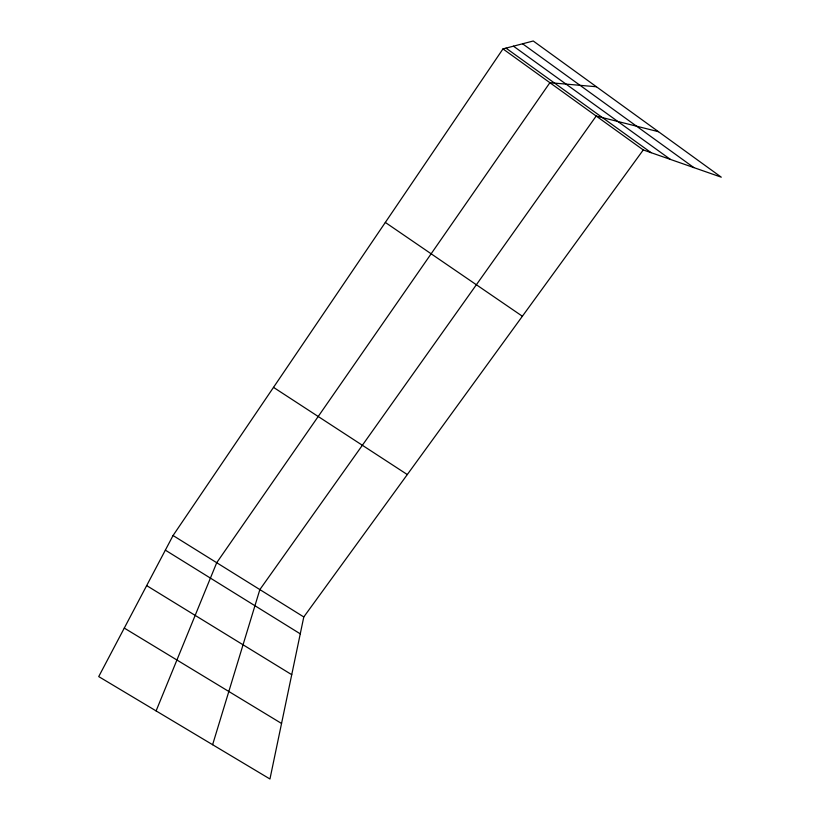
<?xml version="1.0" encoding="UTF-8"?>
<svg xmlns="http://www.w3.org/2000/svg" width="820" height="820" viewBox="0 0 820 820"><rect width="100%" height="100%" fill="white"/><g stroke="black" fill="none" stroke-linecap="round" stroke-linejoin="round"><path stroke-width="1.23" d="M643.269 149.937L303.789 616.958L269.954 779L98.718 676.592L173.061 535.521L502.978 48.913L533.256 41L721.282 177.181L643.269 149.937L502.978 48.913M212.616 744.703L259.858 589.59L596.191 116.04L658.48 131.702M156.097 710.909L216.716 562.715L549.892 82.697L596.427 86.756M124.281 628.079L281.557 723.466M146.667 585.603L291.736 674.686M165.353 550.148L300.263 633.839M173.061 535.521L303.789 616.958M273.501 387.368L407.304 474.554M385.328 222.435L522.381 316.243M513.463 46.176L670.401 159.408M506.012 48.124L651.131 152.684M522.576 43.788L693.894 167.618"/></g></svg>
